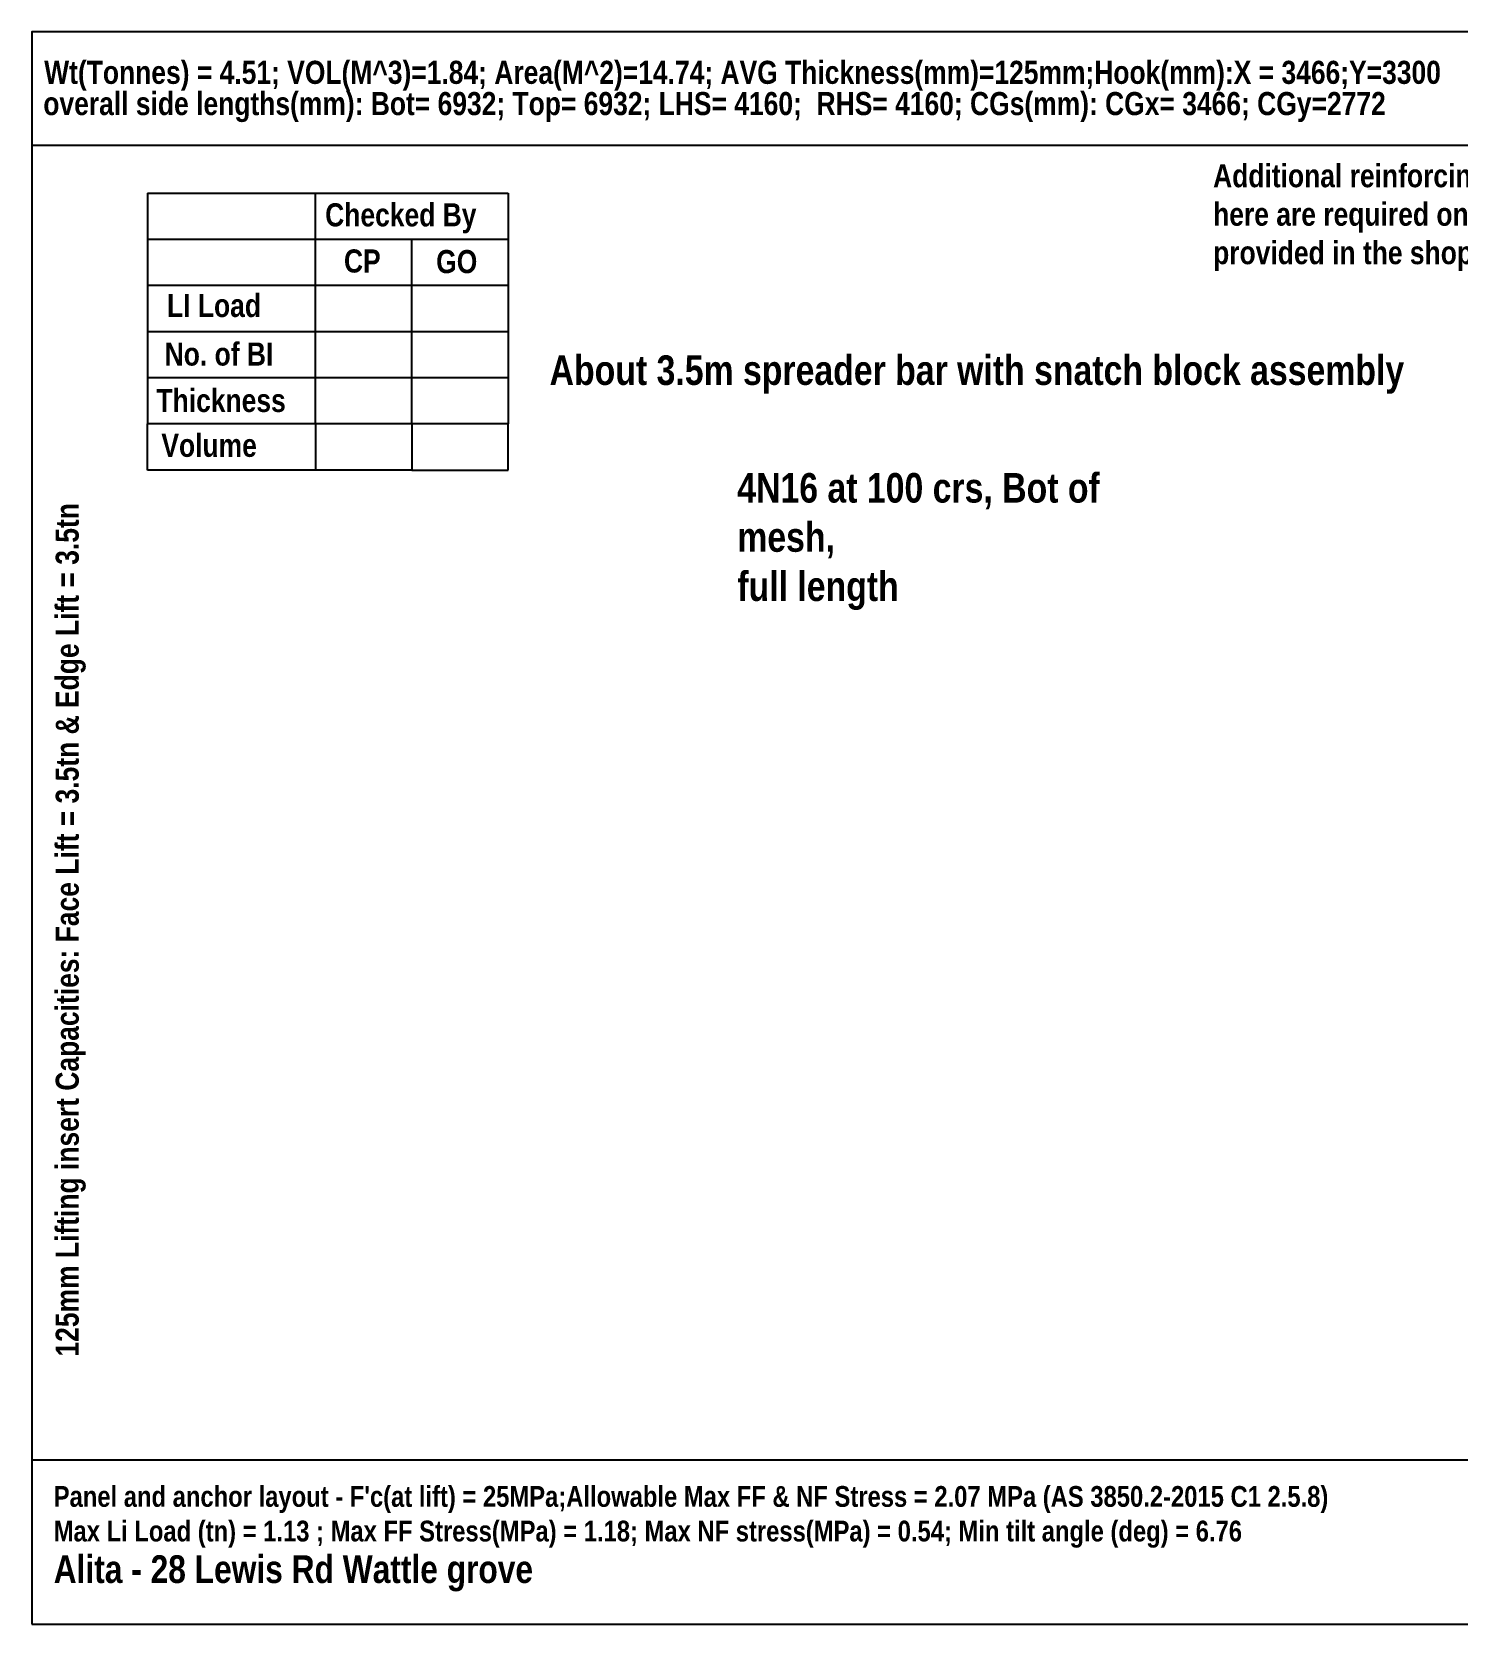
# Model space of a CAD drawing. Header units: millimetres. Extents: x 0 to 16589, y 0 to 10791.
# Drawn here: x 0 to 9669, y 0 to 10791 of the extents above; entities that cross this region are included whole.
import ezdxf

# ---------------------------------------------------------------- set-up
doc = ezdxf.new("R2010")
doc.units = ezdxf.units.MM
doc.header["$LTSCALE"] = 4
doc.layers.add('background', color=7, linetype='Continuous')
doc.layers.add('drawing', color=7, linetype='Continuous')
doc.styles.get("Standard").update_dxf_attribs({"font": 'techb___.ttf', "height": 200})

msp = doc.modelspace()

# ---------------------------------------------------------------- linework, layer by layer
at = {"layer": 'background'}
for p, q in [((0, 10022.82), (11543.22, 10022.82)), ((11543.22, 1112.46), (0, 1112.46))]:
    msp.add_line(p, q, dxfattribs=at)
msp.add_lwpolyline([(0, 0), (16577.72, 0), (16577.72, 10791.15), (0, 10791.15)], close=True, dxfattribs=at)
at = {"layer": 'drawing', "color": 0}
for p, q in [((783.38, 9697.8), (3229.37, 9697.8)), ((783.38, 9697.8), (783.38, 8133.86)), ((1921.92, 8133.86), (1921.92, 9697.8)), ((3229.37, 9697.8), (3229.37, 8133.86)), ((783.38, 9385.01), (3229.37, 9385.01)), ((1921.92, 9385.01), (3229.37, 9385.01)), ((2575.65, 8133.86), (2575.65, 9385.01)), ((3229.37, 9072.22), (783.38, 9072.22)), ((783.38, 8759.44), (3229.37, 8759.44)), ((3229.37, 8446.65), (783.38, 8446.65)), ((3229.37, 8133.86), (783.38, 8133.86)), ((783.38, 7821.07), (783.38, 8133.86)), ((1921.92, 8133.86), (1921.92, 7821.07)), ((2575.65, 8133.86), (2575.65, 7821.07)), ((3229.37, 7821.07), (3229.37, 8133.86)), ((2575.65, 7821.07), (783.38, 7821.07)), ((2575.65, 7821.07), (3229.37, 7821.07))]:
    msp.add_line(p, q, dxfattribs=at)

# ---------------------------------------------------------------- texts
at = {"layer": 'drawing', "color": 0, "attachment_point": 1}
for s, width, gutter_width, heights, insert, char_height in [('\\pxt40;Wt(Tonnes) = 4.51; VOL(M^ 3)=1.84; Area(M^ 2)=14.74; AVG Thickness(mm)=125mm;Hook(mm):X = 3466;Y=3300   ', 11446.2495, 781.97, [0], (83.77, 10594.98), 156.39354), ('\\pxt44;overall side lengths(mm): Bot= 6932; Top= 6932; LHS= 4160;  RHS= 4160; CGs(mm): CGx= 3466; CGy=2772   ', 11429.8504, 781.97, [0], (77.73, 10383.35), 156.39354), ('{\\fTechnicBold|b0|i0|c2|p2;Additional reinforcing for lifting shown here are required only if they are not provided in the shop drawing}', 3306.4461, 781.97, [0], (8007.66, 9894.36), 156.39354), ('Checked By', 1563.9354, 781.97, [0], (1988.59, 9629.29), 156.394), ('CP', 781.9677, 781.97, [0], (2115.85, 9316.5), 156.394), ('GO', 781.9677, 781.97, [0], (2740.84, 9312.54), 156.394), ('LI Load', 1563.9354, 781.97, [0], (916.5, 9014.97), 156.394), ('No. of BI', 1563.9354, 781.97, [0], (900.44, 8685.82), 156.394), ('About 3.5m spreader bar with snatch block assembly', 9676.3923, 1000, [0], (3509.77, 8598.39), 200), ('Thickness', 1563.9354, 781.97, [0], (844.91, 8371.27), 156.394), ('Volume', 1563.9354, 781.97, [0], (878.09, 8067.19), 156.394), ('4N16 at 100 crs, Bot of mesh, \\Pfull length', 2721.185, 1000, [0], (4782.01, 7800.95), 200), ("Panel and anchor layout - F'c(at lift) = 25MPa;Allowable Max FF & NF Stress = 2.07 MPa (AS 3850.2-2015 C1 2.5.8)\\PMax Li Load (tn) = 1.13 ; Max FF Stress(MPa) = 1.18; Max NF stress(MPa) = 0.54; Min tilt angle (deg) = 6.76\\P{\\H1.33333x;Alita - 28 Lewis Rd Wattle grove}", 11543.2168, 781.97, [765.92], (148.25, 935.9), 140.75419)]:
    msp.add_mtext_dynamic_manual_height_columns(s, width=width, gutter_width=gutter_width, heights=heights, dxfattribs=dict(at, insert=insert, char_height=char_height))
at = {"layer": 'drawing', "color": 0, "insert": (161.65, 1813.51), "char_height": 156.3935, "attachment_point": 1, "rotation": 90}
msp.add_mtext_dynamic_manual_height_columns('125mm Lifting insert Capacities: Face Lift = 3.5tn & Edge Lift = 3.5tn ', width=8747.9868, gutter_width=781.97, heights=[0], dxfattribs=at)

doc.saveas('drawing.dxf')
